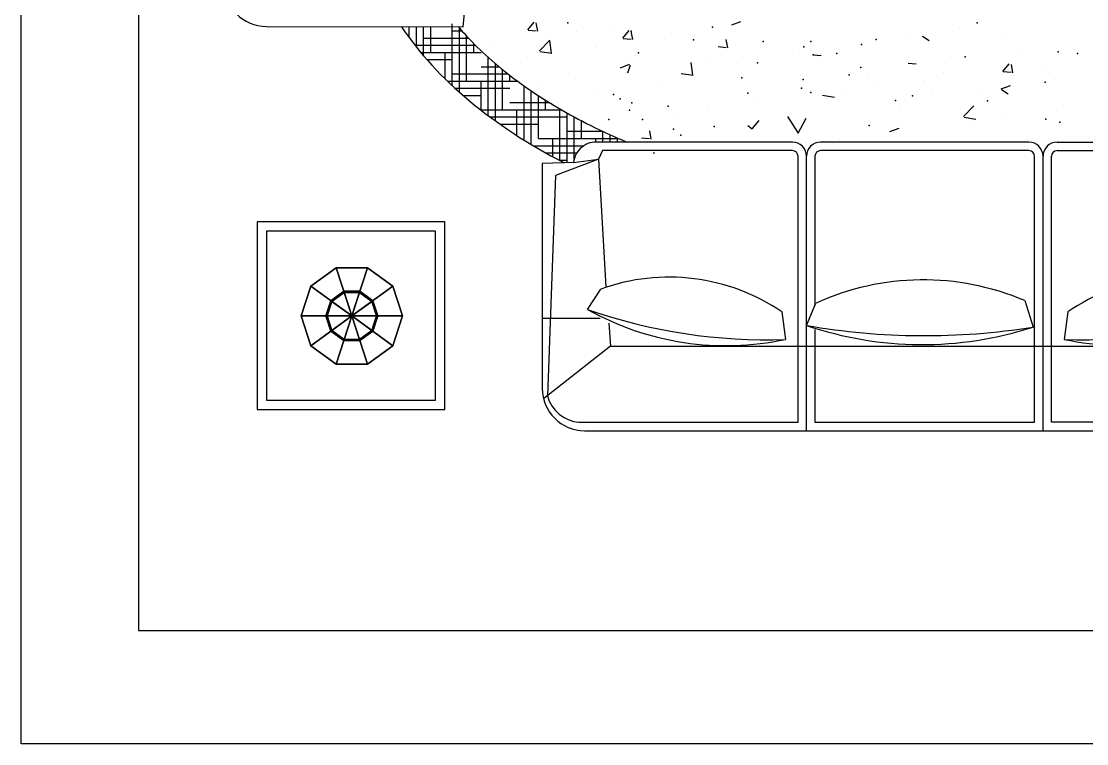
# Model space of a CAD drawing. Header units: inches. Extents: x 10.1 to 52.6, y 12.1 to 36.9.
# Drawn here: x 10.121 to 13.185, y 12.066 to 14.145 of the extents above; entities that cross this region are included whole.
import ezdxf

# ---------------------------------------------------------------- set-up
doc = ezdxf.new("R2010")
doc.units = ezdxf.units.IN
doc.header["$MEASUREMENT"] = 0
doc.layers.add('02', color=2, linetype='Continuous')
doc.layers.add('kadrbm', color=4, linetype='Continuous')

# ---------------------------------------------------------------- blocks, each defined once
blk = doc.blocks.new('kadrbm')
at = {"layer": 'kadrbm', "color": 4}
blk.add_lwpolyline([(0, 0), (0, 24.7972), (21, 24.7972), (21, 0), (0, 0)], close=True, dxfattribs=at)
blk.add_lwpolyline([(20.6631, 0.3257), (20.6631, 24.4603), (0.3369, 24.4603), (0.3369, 0.3257), (20.6631, 0.3257)], dxfattribs=at)

msp = doc.modelspace()

# ---------------------------------------------------------------- linework, layer by layer
at = {"layer": '02'}
for p, q in [((11.3924, 14.1283, 0.0107), (11.4001, 14.2089, 0.0107)), ((10.8264, 14.1299, 0.0107), (11.3924, 14.1283, 0.0107)), ((11.2371, 14.0974), (11.2371, 14.1287)), ((11.2577, 14.0705), (11.2577, 14.1287)), ((11.2784, 14.0455), (11.2784, 14.1286)), ((11.299, 14.0551), (11.299, 14.1285)), ((11.3609, 13.9594), (11.3609, 14.1377)), ((11.5781, 14.1202), (11.5965, 14.1421)), ((11.6069, 14.1164), (11.6024, 14.1403)), ((11.8146, 14.129), (11.8146, 14.129)), ((12.1644, 14.134), (12.1911, 14.1442)), ((11.2784, 14.0964), (11.4074, 14.0964)), ((11.3609, 14.117), (11.3884, 14.117)), ((11.3815, 13.9405), (11.3815, 14.1249)), ((11.4022, 13.9726), (11.4022, 14.1019)), ((11.5792, 14.1195), (11.602, 14.1175)), ((11.7192, 14.1165), (11.7192, 14.1165)), ((11.8514, 14.0963), (11.8698, 14.1181)), ((11.8525, 14.0956), (11.8752, 14.0936)), ((11.8801, 14.0925), (11.8757, 14.1163)), ((11.9705, 14.096), (11.9705, 14.096)), ((12.1629, 14.1204), (12.1629, 14.1204)), ((12.675, 14.1052), (12.675, 14.1052)), ((12.7135, 14.1018), (12.7324, 14.089)), ((12.8193, 14.1242), (12.8193, 14.1242)), ((12.9422, 14.1019), (12.9422, 14.1019)), ((11.2536, 14.0758), (11.4275, 14.0758)), ((11.4228, 14.0551), (11.4228, 14.0804)), ((11.4786, 14.0848), (11.4786, 14.0848)), ((11.6117, 14.0598), (11.6414, 14.0907)), ((11.6458, 14.0531), (11.6416, 14.0893)), ((11.7749, 14.0691), (11.7749, 14.0691)), ((12.1257, 14.0717), (12.1485, 14.0697)), ((12.1534, 14.0686), (12.149, 14.0924)), ((12.5796, 14.0927), (12.5796, 14.0927)), ((11.2703, 14.0551), (11.4435, 14.0551)), ((11.2879, 14.0345), (11.3609, 14.0345)), ((11.3403, 13.9792), (11.3403, 14.0551)), ((11.4641, 13.8731), (11.4641, 14.0411)), ((11.577, 14.0406), (11.577, 14.0406)), ((11.6128, 14.058), (11.6467, 14.0527)), ((12.1947, 14.042), (12.1947, 14.042)), ((12.339, 14.061), (12.339, 14.061)), ((12.399, 14.0478), (12.4218, 14.0458)), ((13.0012, 14.061), (13.0012, 14.061)), ((11.4435, 14.0138), (11.4956, 14.0138)), ((11.4847, 13.858), (11.4847, 14.023)), ((11.5054, 13.89), (11.5054, 14.0058)), ((11.8443, 14.0111), (11.871, 14.0214)), ((11.8654, 13.9967), (11.8731, 14.0197)), ((12.0524, 13.99), (12.0482, 14.0262)), ((12.0993, 14.0294), (12.0993, 14.0294)), ((12.6723, 14.0239), (12.6951, 14.0219)), ((12.779, 14.0228), (12.779, 14.0228)), ((12.9445, 14.0006), (12.9629, 14.0225)), ((12.9597, 14.0056), (12.9597, 14.0056)), ((12.9732, 13.9968), (12.9688, 14.0207)), ((13.0551, 14.0182), (13.0551, 14.0182)), ((11.3609, 13.9932), (11.5211, 13.9932)), ((11.526, 13.9726), (11.526, 13.9894)), ((11.7144, 13.9788), (11.7144, 13.9788)), ((11.8587, 13.9978), (11.8587, 13.9978)), ((12.0194, 13.9949), (12.0533, 13.9896)), ((12.5568, 13.9847), (12.5568, 13.9847)), ((12.7191, 13.974), (12.7191, 13.974)), ((12.7739, 13.9984), (12.7739, 13.9984)), ((12.9456, 14), (12.9683, 13.998)), ((12.9773, 13.9898), (12.9773, 13.9898)), ((13.0925, 13.9773), (13.0925, 13.9773)), ((11.347, 13.9726), (11.5482, 13.9726)), ((11.3689, 13.9519), (11.526, 13.9519)), ((11.4435, 13.8889), (11.4435, 13.9726)), ((11.5673, 13.8028), (11.5673, 13.9587)), ((11.5879, 13.7902), (11.5879, 13.9444)), ((11.619, 13.9662), (11.619, 13.9662)), ((11.7702, 13.9423), (11.7702, 13.9423)), ((11.9659, 13.9691), (11.9659, 13.9691)), ((12.4794, 13.9424), (12.4794, 13.9424)), ((12.5748, 13.955), (12.5748, 13.955)), ((12.7396, 13.9465), (12.7396, 13.9465)), ((12.9394, 13.9501), (12.9661, 13.9603)), ((12.9409, 13.9484), (12.9598, 13.9356)), ((11.392, 13.9313), (11.4435, 13.9313)), ((11.6086, 13.8075), (11.6086, 13.9306)), ((11.6292, 13.89), (11.6292, 13.9174)), ((12.426, 13.9318), (12.4599, 13.9266)), ((12.8703, 13.9392), (12.8703, 13.9392)), ((11.4435, 13.89), (11.6745, 13.89)), ((11.526, 13.9107), (11.64, 13.9107)), ((11.5466, 13.8158), (11.5466, 13.89)), ((11.6705, 13.7439), (11.6705, 13.89)), ((12.0945, 13.8917), (12.0945, 13.8917)), ((12.2388, 13.9107), (12.2388, 13.9107)), ((12.6481, 13.901), (12.6481, 13.901)), ((12.8316, 13.8706), (12.8612, 13.9015)), ((13.0991, 13.8869), (13.0991, 13.8869)), ((11.4691, 13.8694), (11.6911, 13.8694)), ((11.6911, 13.738), (11.6911, 13.8806)), ((11.7117, 13.7499), (11.7117, 13.8692)), ((11.7324, 13.8075), (11.7324, 13.8582)), ((11.9991, 13.8792), (11.9991, 13.8792)), ((12.2235, 13.8354), (12.2432, 13.8593)), ((12.3249, 13.8706), (12.3559, 13.8227)), ((12.3559, 13.8227), (12.3784, 13.8664)), ((12.8327, 13.8688), (12.8666, 13.8635)), ((12.8594, 13.8554), (12.8594, 13.8554)), ((12.9548, 13.8679), (12.9548, 13.8679)), ((11.4977, 13.8487), (11.6086, 13.8487)), ((11.6911, 13.8281), (11.7933, 13.8281)), ((11.7585, 13.8475), (11.7585, 13.8475)), ((11.7943, 13.7969), (11.7943, 13.8276)), ((11.933, 13.8059), (11.9286, 13.8298)), ((12.2108, 13.8453), (12.2235, 13.8354)), ((12.6188, 13.8237), (12.6188, 13.8237)), ((12.6193, 13.8272), (12.6459, 13.8374)), ((11.6086, 13.8075), (11.8389, 13.8075)), ((11.6498, 13.7549), (11.6498, 13.8075)), ((11.7737, 13.7973), (11.7737, 13.8075)), ((12.3392, 13.7969, 0.0214), (11.7827, 13.7969, 0.0214)), ((11.8149, 13.7969), (11.8149, 13.8181)), ((11.8356, 13.7969), (11.8356, 13.8089)), ((11.9053, 13.809), (11.9281, 13.807)), ((13.0194, 13.7969, 0.0214), (12.4202, 13.7969, 0.0214)), ((12.4745, 13.8047), (12.4745, 13.8047)), ((13.0158, 13.8059), (13.0158, 13.8059)), ((13.1004, 13.7969, 0.0214), (13.6569, 13.7969, 0.0214)), ((11.5935, 13.7868), (11.7394, 13.7868)), ((11.6293, 13.7662), (11.7191, 13.7662)), ((11.7927, 13.7726, 0.0214), (11.7815, 13.7479, 0.0214)), ((12.3392, 13.7726, 0.0214), (11.7927, 13.7726, 0.0214)), ((11.9388, 13.7662), (11.9425, 13.7662)), ((13.0194, 13.7726, 0.0214), (12.4202, 13.7726, 0.0214)), ((13.1004, 13.7726, 0.0214), (13.6469, 13.7726, 0.0214)), ((11.7095, 13.7386, 0.0214), (11.6198, 13.7353, 0.0214)), ((11.6198, 13.7353, 0.0214), (11.6198, 13.0884, 0.0214)), ((11.7815, 13.7479, 0.0214), (11.6578, 13.7012, 0.0214)), ((11.6674, 13.7456), (11.6911, 13.7456)), ((11.7095, 13.7386, 0.0214), (11.7815, 13.7479, 0.0214)), ((11.7815, 13.7479, 0.0214), (11.8028, 13.3809, 0.0214)), ((12.3554, 12.9912, 0.0214), (12.3554, 13.7564, 0.0214)), ((12.3797, 12.9669, 0.0214), (12.3797, 13.7564, 0.0214)), ((12.404, 13.7564, 0.0214), (12.404, 13.327, 0.0214)), ((13.0356, 12.9912, 0.0214), (13.0356, 13.7564, 0.0214)), ((13.0599, 12.9669, 0.0214), (13.0599, 13.7564, 0.0214)), ((13.0842, 12.9912, 0.0214), (13.0842, 13.7564, 0.0214)), ((11.6578, 13.7012, 0.0214), (11.6347, 13.0674, 0.0214)), ((11.7498, 13.3158, 0.0214), (11.7879, 13.3743, 0.0214)), ((12.3799, 13.2696, 0.0214), (12.4069, 13.334, 0.0214)), ((13.0073, 13.3411, 0.0214), (13.0316, 13.2651, 0.0214)), ((12.3087, 13.3086, 0.0214), (12.3191, 13.2296, 0.0214)), ((13.1309, 13.3086, 0.0214), (13.1205, 13.2296, 0.0214)), ((11.6198, 13.2909, 0.0214), (11.7862, 13.2909, 0.0214)), ((11.8109, 13.2764, 0.0214), (11.8161, 13.2099, 0.0214)), ((12.404, 13.2584, 0.0214), (12.404, 12.9912, 0.0214)), ((11.8161, 13.2099, 0.0214), (11.6235, 13.0586, 0.0214)), ((11.8161, 13.2099, 0.0214), (13.6235, 13.2099, 0.0214)), ((11.7251, 12.9912, 0.0214), (12.3554, 12.9912, 0.0214)), ((11.7413, 12.9669, 0.0214), (13.6983, 12.9669, 0.0214)), ((12.404, 12.9912, 0.0214), (13.0356, 12.9912, 0.0214)), ((13.7145, 12.9912, 0.0214), (13.0842, 12.9912, 0.0214))]:
    msp.add_line(p, q, dxfattribs=at)
at = {"layer": '02', "elevation": -0.0855}
for points in [[(10.7998, 13.0281), (11.3398, 13.0281), (11.3398, 13.5681), (10.7998, 13.5681)], [(10.8268, 13.0551), (11.3128, 13.0551), (11.3128, 13.5411), (10.8268, 13.5411)]]:
    msp.add_lwpolyline(points, close=True, dxfattribs=at)
at = {"layer": '02'}
for centre, radius, start, end in [((10.8267, 14.2514, 0.0107), 0.1215, 179.8345, 269.8345), ((11.7751, 13.7312, 0.0214), 0.0661, 83.4179, 173.5749), ((12.3392, 13.7564, 0.0214), 0.0405, 0, 90), ((12.4202, 13.7564, 0.0214), 0.0405, 90, 180), ((13.0194, 13.7564, 0.0214), 0.0405, 0, 90), ((13.1004, 13.7564, 0.0214), 0.0405, 90, 180), ((12.3392, 13.7564, 0.0214), 0.0162, 0, 90), ((12.4202, 13.7564, 0.0214), 0.0162, 90, 180), ((13.0194, 13.7564, 0.0214), 0.0162, 0, 90), ((13.1004, 13.7564, 0.0214), 0.0162, 90, 180), ((11.984, 12.8309, 0.0214), 0.5777, 55.7934, 109.8464), ((12.7152, 12.6549, 0.0214), 0.7458, 66.9425, 114.4128), ((13.4556, 12.8309, 0.0214), 0.5777, 70.1536, 124.2066), ((12.1483, 14.0247, 0.0214), 0.8132, 240.6548, 282.1248), ((12.2622, 14.7772, 0.0214), 1.5486, 250.6751, 272.1045), ((13.2913, 14.0247, 0.0214), 0.8132, 257.8752, 299.3452), ((13.1773, 14.7772, 0.0214), 1.5486, 267.8955, 289.3249), ((12.7125, 14.249, 0.0214), 1.0343, 251.241, 287.969), ((12.7192, 15.2203, 0.0214), 1.98, 260.132, 279.078), ((11.7413, 13.0884, 0.0214), 0.1215, 180, 270), ((11.7338, 13.0932, 0.0214), 0.1024, 194.6194, 265.1139)]:
    msp.add_arc(centre, radius, start, end, dxfattribs=at)
msp.add_ellipse((12.7345, 14.5195), major_axis=(-1.6461, 0), ratio=0.617501, start_param=6.677679, end_param=7.160709, dxfattribs=at)
msp.add_open_spline([(11.3786, 14.1283), (11.3839, 14.1222), (11.3893, 14.1161), (11.4141, 14.0887), (11.435, 14.0677), (11.48, 14.0265), (11.504, 14.0063), (11.555, 13.967), (11.582, 13.9479), (11.6388, 13.9109), (11.6686, 13.893), (11.7307, 13.8587), (11.7631, 13.8422), (11.8185, 13.8163), (11.841, 13.8064), (11.8638, 13.7969)], degree=3, knots=[6.7702974, 6.7702974, 6.7702974, 6.7702974, 6.7938893, 6.7938893, 6.8764032, 6.8764032, 6.9589172, 6.9589172, 7.0414311, 7.0414311, 7.123945, 7.123945, 7.2064589, 7.2064589, 7.2604137, 7.2604137, 7.2604137, 7.2604137], dxfattribs=at)
for p in [(11.6932, 14.14), (12.1095, 14.1281), (12.8705, 14.14), (11.8757, 14.1163), (12.0547, 14.0911), (12.255, 14.0863), (12.3722, 14.0716), (12.3918, 14.0863), (12.5375, 14.0774), (12.5796, 14.0927), (11.8969, 14.0535), (12.399, 14.0478), (12.4671, 14.0521), (12.8363, 14.0423), (13.1036, 14.057), (13.1587, 14.0521), (12.239, 14.0254), (12.5361, 14.0113), (12.1939, 13.9817), (12.3699, 13.9775), (12.5023, 13.9902), (12.3657, 13.9522), (13.0659, 13.9691), (11.825, 13.9339), (11.8434, 13.9212), (12.2108, 13.9381), (12.3918, 13.9398), (12.636, 13.917), (12.6849, 13.93), (12.8998, 13.9154), (11.8701, 13.8889), (11.8771, 13.91), (11.9814, 13.9008), (11.811, 13.8621), (11.9081, 13.8621), (13.0676, 13.8632), (13.1081, 13.8542), (11.9968, 13.834), (12.1137, 13.8424), (12.56, 13.8453), (12.0179, 13.8171)]:
    msp.add_point(p, dxfattribs=at)
for points in [[(10.9541, 13.3828, 0.0279), (10.9541, 13.3828, 0.0214), (11.027, 13.4358, 0.0214), (11.027, 13.4358, 0.0279)], [(11.072, 13.2971, 0.0279), (10.9541, 13.3828, 0.0279), (11.027, 13.4358, 0.0279)], [(11.027, 13.4358, 0.0279), (11.027, 13.4358, 0.0214), (11.1171, 13.4358, 0.0214), (11.1171, 13.4358, 0.0279)], [(11.072, 13.2971, 0.0214), (11.027, 13.4358, 0.0214), (11.027, 13.4358, 0.0279), (11.072, 13.2971, 0.0279)], [(11.072, 13.2971, 0.0279), (11.027, 13.4358, 0.0279), (11.1171, 13.4358, 0.0279)], [(11.072, 13.2971, 0.0214), (11.1171, 13.4358, 0.0214), (11.1171, 13.4358, 0.0279), (11.072, 13.2971, 0.0279)], [(11.072, 13.2971, 0.0279), (11.1171, 13.4358, 0.0279), (11.19, 13.3828, 0.0279)], [(11.1171, 13.4358, 0.0279), (11.1171, 13.4358, 0.0214), (11.19, 13.3828, 0.0214), (11.19, 13.3828, 0.0279)], [(10.9262, 13.2971, 0.0279), (10.9262, 13.2971, 0.0214), (10.9541, 13.3828, 0.0214), (10.9541, 13.3828, 0.0279)], [(11.072, 13.2971, 0.0279), (10.9262, 13.2971, 0.0279), (10.9541, 13.3828, 0.0279)], [(11.072, 13.2971, 0.0214), (10.9541, 13.3828, 0.0214), (10.9541, 13.3828, 0.0279), (11.072, 13.2971, 0.0279)], [(11.0117, 13.3409, 0.0214), (11.0117, 13.3409, -0.071), (11.049, 13.368, -0.071), (11.049, 13.368, 0.0214)], [(11.0143, 13.339, -0.071), (11.0143, 13.339, -0.0855), (11.05, 13.3649, -0.0855), (11.05, 13.3649, -0.071)], [(11.049, 13.368, 0.0214), (11.049, 13.368, -0.071), (11.095, 13.368, -0.071), (11.095, 13.368, 0.0214)], [(11.072, 13.2971, -0.071), (11.049, 13.368, -0.071), (11.049, 13.368, 0.0214), (11.072, 13.2971, 0.0214)], [(11.05, 13.3649, -0.071), (11.05, 13.3649, -0.0855), (11.094, 13.3649, -0.0855), (11.094, 13.3649, -0.071)], [(11.072, 13.2971, -0.0855), (11.05, 13.3649, -0.0855), (11.05, 13.3649, -0.071), (11.072, 13.2971, -0.071)], [(11.072, 13.2971, 0.0214), (11.19, 13.3828, 0.0214), (11.19, 13.3828, 0.0279), (11.072, 13.2971, 0.0279)], [(11.072, 13.2971, 0.0279), (11.19, 13.3828, 0.0279), (11.2178, 13.2971, 0.0279)], [(11.072, 13.2971, -0.071), (11.095, 13.368, -0.071), (11.095, 13.368, 0.0214), (11.072, 13.2971, 0.0214)], [(11.072, 13.2971, -0.0855), (11.094, 13.3649, -0.0855), (11.094, 13.3649, -0.071), (11.072, 13.2971, -0.071)], [(11.094, 13.3649, -0.071), (11.094, 13.3649, -0.0855), (11.1297, 13.339, -0.0855), (11.1297, 13.339, -0.071)], [(11.095, 13.368, 0.0214), (11.095, 13.368, -0.071), (11.1323, 13.3409, -0.071), (11.1323, 13.3409, 0.0214)], [(11.19, 13.3828, 0.0279), (11.19, 13.3828, 0.0214), (11.2178, 13.2971, 0.0214), (11.2178, 13.2971, 0.0279)], [(10.9975, 13.2971, 0.0214), (10.9975, 13.2971, -0.071), (11.0117, 13.3409, -0.071), (11.0117, 13.3409, 0.0214)], [(11.0007, 13.2971, -0.071), (11.0007, 13.2971, -0.0855), (11.0143, 13.339, -0.0855), (11.0143, 13.339, -0.071)], [(11.072, 13.2971, -0.071), (11.0117, 13.3409, -0.071), (11.0117, 13.3409, 0.0214), (11.072, 13.2971, 0.0214)], [(11.072, 13.2971, -0.0855), (11.0143, 13.339, -0.0855), (11.0143, 13.339, -0.071), (11.072, 13.2971, -0.071)], [(11.072, 13.2971, -0.071), (11.1323, 13.3409, -0.071), (11.1323, 13.3409, 0.0214), (11.072, 13.2971, 0.0214)], [(11.072, 13.2971, -0.0855), (11.1297, 13.339, -0.0855), (11.1297, 13.339, -0.071), (11.072, 13.2971, -0.071)], [(11.1297, 13.339, -0.071), (11.1297, 13.339, -0.0855), (11.1433, 13.2971, -0.0855), (11.1433, 13.2971, -0.071)], [(11.1323, 13.3409, 0.0214), (11.1323, 13.3409, -0.071), (11.1465, 13.2971, -0.071), (11.1465, 13.2971, 0.0214)], [(10.9541, 13.2114, 0.0279), (10.9541, 13.2114, 0.0214), (10.9262, 13.2971, 0.0214), (10.9262, 13.2971, 0.0279)], [(11.072, 13.2971, 0.0214), (10.9262, 13.2971, 0.0214), (10.9262, 13.2971, 0.0279), (11.072, 13.2971, 0.0279)], [(11.072, 13.2971, 0.0279), (10.9541, 13.2114, 0.0279), (10.9262, 13.2971, 0.0279)], [(11.072, 13.2971, 0.0214), (10.9541, 13.2114, 0.0214), (10.9541, 13.2114, 0.0279), (11.072, 13.2971, 0.0279)], [(11.072, 13.2971, 0.0279), (11.027, 13.1584, 0.0279), (10.9541, 13.2114, 0.0279)], [(11.0117, 13.2533, 0.0214), (11.0117, 13.2533, -0.071), (10.9975, 13.2971, -0.071), (10.9975, 13.2971, 0.0214)], [(11.072, 13.2971, -0.071), (10.9975, 13.2971, -0.071), (10.9975, 13.2971, 0.0214), (11.072, 13.2971, 0.0214)], [(11.072, 13.2971, -0.0855), (11.0007, 13.2971, -0.0855), (11.0007, 13.2971, -0.071), (11.072, 13.2971, -0.071)], [(11.0143, 13.2552, -0.071), (11.0143, 13.2552, -0.0855), (11.0007, 13.2971, -0.0855), (11.0007, 13.2971, -0.071)], [(11.072, 13.2971, -0.071), (11.0117, 13.2533, -0.071), (11.0117, 13.2533, 0.0214), (11.072, 13.2971, 0.0214)], [(11.072, 13.2971, -0.0855), (11.0143, 13.2552, -0.0855), (11.0143, 13.2552, -0.071), (11.072, 13.2971, -0.071)], [(11.072, 13.2971, 0.0214), (11.027, 13.1584, 0.0214), (11.027, 13.1584, 0.0279), (11.072, 13.2971, 0.0279)], [(11.072, 13.2971, 0.0279), (11.1171, 13.1584, 0.0279), (11.027, 13.1584, 0.0279)], [(11.072, 13.2971, -0.071), (11.049, 13.2262, -0.071), (11.049, 13.2262, 0.0214), (11.072, 13.2971, 0.0214)], [(11.072, 13.2971, -0.0855), (11.05, 13.2293, -0.0855), (11.05, 13.2293, -0.071), (11.072, 13.2971, -0.071)], [(11.072, 13.2971, 0.0214), (11.19, 13.2114, 0.0214), (11.19, 13.2114, 0.0279), (11.072, 13.2971, 0.0279)], [(11.072, 13.2971, 0.0214), (11.1171, 13.1584, 0.0214), (11.1171, 13.1584, 0.0279), (11.072, 13.2971, 0.0279)], [(11.072, 13.2971, 0.0214), (11.2178, 13.2971, 0.0214), (11.2178, 13.2971, 0.0279), (11.072, 13.2971, 0.0279)], [(11.072, 13.2971, 0.0279), (11.19, 13.2114, 0.0279), (11.1171, 13.1584, 0.0279)], [(11.072, 13.2971, 0.0279), (11.2178, 13.2971, 0.0279), (11.19, 13.2114, 0.0279)], [(11.072, 13.2971, -0.0855), (11.094, 13.2293, -0.0855), (11.094, 13.2293, -0.071), (11.072, 13.2971, -0.071)], [(11.072, 13.2971, -0.0855), (11.1433, 13.2971, -0.0855), (11.1433, 13.2971, -0.071), (11.072, 13.2971, -0.071)], [(11.072, 13.2971, -0.0855), (11.1297, 13.2552, -0.0855), (11.1297, 13.2552, -0.071), (11.072, 13.2971, -0.071)], [(11.072, 13.2971, -0.071), (11.1465, 13.2971, -0.071), (11.1465, 13.2971, 0.0214), (11.072, 13.2971, 0.0214)], [(11.072, 13.2971, -0.071), (11.1323, 13.2533, -0.071), (11.1323, 13.2533, 0.0214), (11.072, 13.2971, 0.0214)], [(11.072, 13.2971, -0.071), (11.095, 13.2262, -0.071), (11.095, 13.2262, 0.0214), (11.072, 13.2971, 0.0214)], [(11.1433, 13.2971, -0.071), (11.1433, 13.2971, -0.0855), (11.1297, 13.2552, -0.0855), (11.1297, 13.2552, -0.071)], [(11.1465, 13.2971, 0.0214), (11.1465, 13.2971, -0.071), (11.1323, 13.2533, -0.071), (11.1323, 13.2533, 0.0214)], [(11.2178, 13.2971, 0.0279), (11.2178, 13.2971, 0.0214), (11.19, 13.2114, 0.0214), (11.19, 13.2114, 0.0279)], [(11.049, 13.2262, 0.0214), (11.049, 13.2262, -0.071), (11.0117, 13.2533, -0.071), (11.0117, 13.2533, 0.0214)], [(11.05, 13.2293, -0.071), (11.05, 13.2293, -0.0855), (11.0143, 13.2552, -0.0855), (11.0143, 13.2552, -0.071)], [(11.1297, 13.2552, -0.071), (11.1297, 13.2552, -0.0855), (11.094, 13.2293, -0.0855), (11.094, 13.2293, -0.071)], [(11.1323, 13.2533, 0.0214), (11.1323, 13.2533, -0.071), (11.095, 13.2262, -0.071), (11.095, 13.2262, 0.0214)], [(11.027, 13.1584, 0.0279), (11.027, 13.1584, 0.0214), (10.9541, 13.2114, 0.0214), (10.9541, 13.2114, 0.0279)], [(11.095, 13.2262, 0.0214), (11.095, 13.2262, -0.071), (11.049, 13.2262, -0.071), (11.049, 13.2262, 0.0214)], [(11.094, 13.2293, -0.071), (11.094, 13.2293, -0.0855), (11.05, 13.2293, -0.0855), (11.05, 13.2293, -0.071)], [(11.19, 13.2114, 0.0279), (11.19, 13.2114, 0.0214), (11.1171, 13.1584, 0.0214), (11.1171, 13.1584, 0.0279)], [(11.1171, 13.1584, 0.0279), (11.1171, 13.1584, 0.0214), (11.027, 13.1584, 0.0214), (11.027, 13.1584, 0.0279)]]:
    msp.add_3dface(points, dxfattribs=at)

# ---------------------------------------------------------------- block references
at = {"layer": 'kadrbm'}
msp.add_blockref('kadrbm', (10.1213, 12.0665), dxfattribs=at)

doc.saveas('drawing.dxf')
